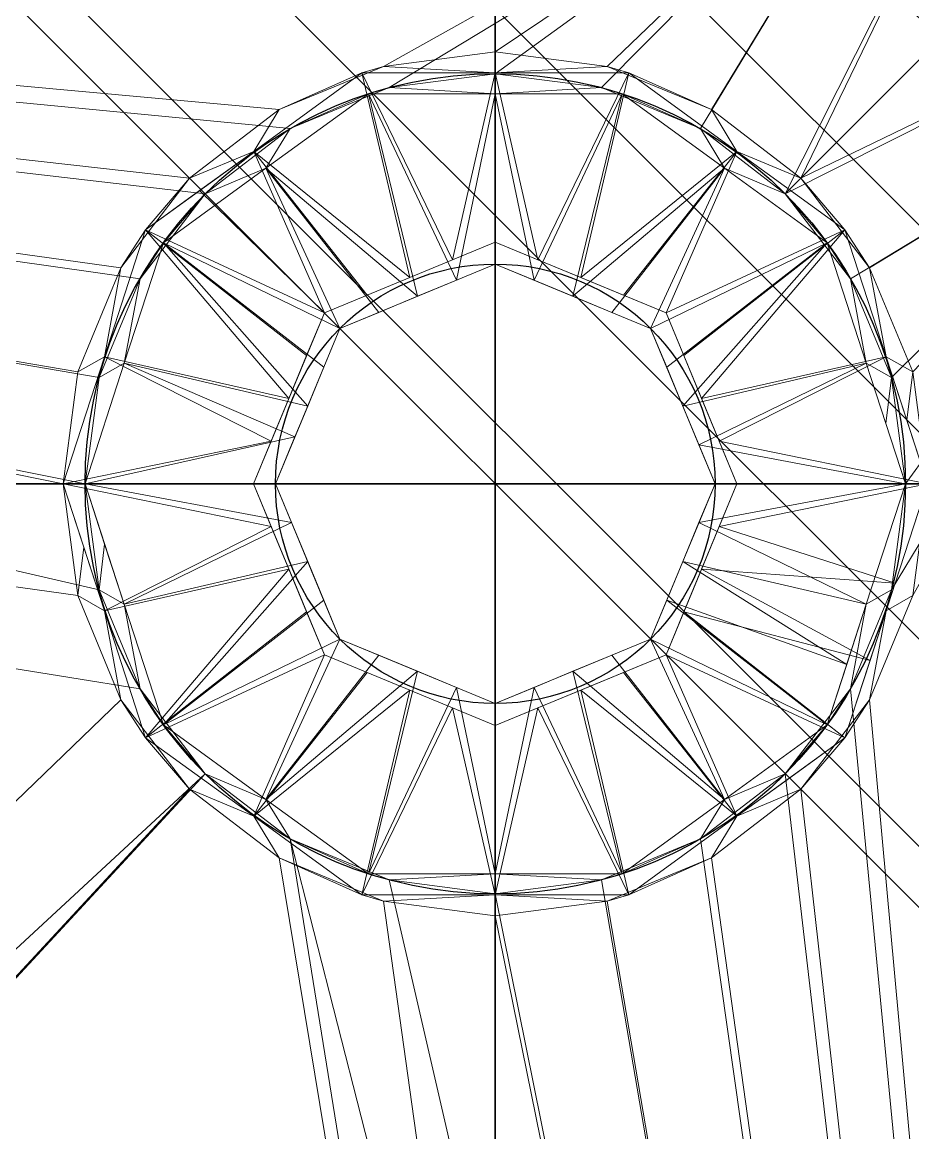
# Model space of a CAD drawing. Header units: millimetres. Extents: x -1 to 1801, y -701 to 1.
# Drawn here: x 408.7 to 469.5, y -303.3 to -227.5 of the extents above; entities that cross this region are included whole.
import ezdxf

# ---------------------------------------------------------------- set-up
doc = ezdxf.new("R2010")
doc.units = ezdxf.units.MM
for name, color, linetype in [('IQ_200_3D', 1, 'Continuous'), ('IQ_204_2D', 7, 'Continuous'), ('IQ_204_3D', 7, 'Continuous'), ('IQ_CON_DRAIN_INT', 7, 'Continuous')]:
    doc.layers.add(name, color=color, linetype=linetype)

# ---------------------------------------------------------------- blocks, each defined once
blk = doc.blocks.new('*X1')
at = {"color": 0}
for p, q in [((313.9927, 2209.0388), (321.5054, 2216.5516)), ((314.1082, 2207.7402), (322.8041, 2216.436)), ((314.1582, 2210.6186), (319.9257, 2216.3861)), ((314.3989, 2206.6167), (323.9276, 2216.1453)), ((314.8213, 2205.6248), (324.9194, 2215.723)), ((315.3537, 2204.743), (325.8012, 2215.1905)), ((315.9853, 2203.9605), (326.5838, 2214.5589))]:
    blk.add_line(p, q, dxfattribs=at)
blk = doc.blocks.new('drain')
blk.add_line((-2.1213, -2.1213), (2.1213, 2.1213))
at = {"extrusion": (-1, 0, 0)}
blk.add_line((0, 2.1213, -2.1213), (0, -2.1213, 2.1213), dxfattribs=at)
at = {"extrusion": (0, -1, 0)}
blk.add_line((-2.1213, 0, -2.1213), (2.1213, 0, 2.1213), dxfattribs=at)
at = {"extrusion": (-1, 0, 0)}
for start, end in [(45, 225), (225, 45)]:
    blk.add_arc((0, 0), 3, start, end, dxfattribs=at)
for start, end in [(45, 225), (225, 45)]:
    blk.add_arc((0, 0), 3, start, end)
at = {"extrusion": (0, -1, 0)}
for start, end in [(45, 225), (225, 45)]:
    blk.add_arc((0, 0), 3, start, end, dxfattribs=at)
at = {"xscale": 0.4000000000000909, "yscale": 0.4000000000000909, "zscale": 0.4000000000000909}
blk.add_blockref('*X1', (-128.5971, -883.6206), dxfattribs=at)
at = {"extrusion": (-1, 0, 0), "xscale": 0.3999999999999773, "yscale": 0.3999999999999773, "zscale": 0.3999999999999773}
blk.add_blockref('*X1', (-128.5971, -883.6206), dxfattribs=at)
at = {"extrusion": (0, -1, 0), "xscale": 0.4000000000000909, "yscale": 0.4000000000000909, "zscale": 0.4000000000000909}
blk.add_blockref('*X1', (-128.5971, -883.6206), dxfattribs=at)

msp = doc.modelspace()

# ---------------------------------------------------------------- linework, layer by layer
at = {"layer": 'IQ_204_2D'}
for radius in [28, 15]:
    msp.add_circle((441, -259), radius, dxfattribs=at)

# ---------------------------------------------------------------- block references
at = {"layer": 'IQ_CON_DRAIN_INT', "xscale": -25, "yscale": 25, "zscale": 25, "rotation": 1.742606059451645e-11}
msp.add_blockref('drain', (441, -259), dxfattribs=at)

# ---------------------------------------------------------------- meshes
at = {"layer": 'IQ_200_3D', "lineweight": 18}
mesh = msp.add_polyface(dxfattribs=at)
corners = [(0, 0, 850), (0, -700, 850), (1800, -700, 850), (1800, 0, 850), (525, -230, 850), (525, -530, 850), (523.126, -544.235, 850), (517.631, -557.5, 850), (508.891, -568.891, 850), (497.5, -577.631, 850), (484.235, -583.126, 850), (470, -585, 850), (170, -585, 850), (155.765, -583.126, 850), (142.5, -577.631, 850), (131.109, -568.891, 850), (122.369, -557.5, 850), (116.874, -544.235, 850), (115, -530, 850), (115, -230, 850), (116.874, -215.765, 850), (122.369, -202.5, 850), (131.109, -191.109, 850), (142.5, -182.369, 850), (155.765, -176.874, 850), (170, -175, 850), (470, -175, 850), (484.235, -176.874, 850), (497.5, -182.369, 850), (508.891, -191.109, 850), (517.631, -202.5, 850), (523.126, -215.765, 850), (516, -168, 850), (516.545, -163.859, 850), (518.144, -160, 850), (520.686, -156.686, 850), (524, -154.144, 850), (527.859, -152.545, 850), (532, -152, 850), (536.141, -152.545, 850), (540, -154.144, 850), (543.314, -156.686, 850), (545.856, -160, 850), (547.455, -163.859, 850), (548, -168, 850), (547.455, -172.141, 850), (545.856, -176, 850), (543.314, -179.314, 850), (540, -181.856, 850), (536.141, -183.455, 850), (532, -184, 850), (527.859, -183.455, 850), (524, -181.856, 850), (520.686, -179.314, 850), (518.144, -176, 850), (516.545, -172.141, 850)]
mesh.append_faces([[corners[k] for k in face] for face in [(13, 1, 14), (17, 1, 18), (8, 2, 9), (22, 0, 23), (19, 0, 20), (41, 3, 42), (39, 3, 40), (37, 0, 38)]], dxfattribs={"vtx0": -1, "vtx1": -1})
mesh.append_faces([[corners[k] for k in face] for face in [(0, 19, 18, 1), (1, 17, 16), (1, 13, 12), (2, 10, 9), (2, 8, 7), (2, 11, 10), (0, 22, 21), (0, 21, 20), (0, 25, 24), (32, 28, 27, 33), (33, 27, 26, 34), (2, 6, 5), (29, 54, 53), (29, 52, 51, 30), (30, 51, 50), (2, 7, 6), (26, 35, 34), (0, 37, 36), (26, 36, 35), (2, 45, 44, 3), (3, 44, 43), (3, 41, 40)]], dxfattribs={"vtx0": -1, "vtx2": -1})
mesh.append_faces([[corners[k] for k in face] for face in [(36, 26, 25, 0), (5, 46, 45, 2)]], dxfattribs={"vtx0": -1, "vtx2": -1, "vtx3": -1})
mesh.append_faces([[corners[k] for k in face] for face in [(15, 14, 1), (16, 15, 1), (24, 23, 0), (32, 55, 28), (53, 52, 29), (48, 47, 4), (43, 42, 3)]], dxfattribs={"vtx1": -1, "vtx2": -1})
mesh.append_faces([[corners[k] for k in face] for face in [(2, 1, 12, 11), (29, 28, 55, 54), (47, 46, 5, 4), (50, 49, 31, 30), (49, 48, 4, 31), (0, 3, 39, 38)]], dxfattribs={"vtx1": -1, "vtx3": -1})
mesh = msp.add_polyface(dxfattribs=at)
corners = [(0, -700, 900), (0, -23, 900), (1800, -23, 900), (1800, -700, 900), (525, -530, 900), (525, -230, 900), (523.126, -215.765, 900), (517.631, -202.5, 900), (508.891, -191.109, 900), (497.5, -182.369, 900), (484.235, -176.874, 900), (470, -175, 900), (170, -175, 900), (155.765, -176.874, 900), (142.5, -182.369, 900), (131.109, -191.109, 900), (122.369, -202.5, 900), (116.874, -215.765, 900), (115, -230, 900), (115, -530, 900), (116.874, -544.235, 900), (122.369, -557.5, 900), (131.109, -568.891, 900), (142.5, -577.631, 900), (155.765, -583.126, 900), (170, -585, 900), (470, -585, 900), (484.235, -583.126, 900), (497.5, -577.631, 900), (508.891, -568.891, 900), (517.631, -557.5, 900), (523.126, -544.235, 900), (548, -168, 900), (547.455, -163.859, 900), (545.856, -160, 900), (543.314, -156.686, 900), (540, -154.144, 900), (536.141, -152.545, 900), (532, -152, 900), (527.859, -152.545, 900), (524, -154.144, 900), (520.686, -156.686, 900), (518.144, -160, 900), (516.545, -163.859, 900), (516, -168, 900), (516.545, -172.141, 900), (518.144, -176, 900), (520.686, -179.314, 900), (524, -181.856, 900), (527.859, -183.455, 900), (532, -184, 900), (536.141, -183.455, 900), (540, -181.856, 900), (543.314, -179.314, 900), (545.856, -176, 900), (547.455, -172.141, 900)]
mesh.append_faces([[corners[k] for k in face] for face in [(15, 1, 16), (20, 0, 21), (27, 3, 28), (46, 8, 47), (35, 2, 36), (34, 2, 35), (32, 2, 33), (48, 7, 49), (53, 5, 54), (49, 7, 50), (30, 3, 31)]], dxfattribs={"vtx0": -1, "vtx1": -1})
mesh.append_faces([[corners[k] for k in face] for face in [(40, 1, 12, 11), (3, 54, 5, 4)]], dxfattribs={"vtx0": -1, "vtx1": -1, "vtx3": -1})
mesh.append_faces([[corners[k] for k in face] for face in [(1, 17, 16), (1, 15, 14), (9, 44, 43), (8, 46, 45, 9), (9, 45, 44), (9, 43, 42, 10), (41, 11, 10, 42), (0, 20, 19), (0, 23, 22), (3, 30, 29), (3, 29, 28), (0, 25, 24), (25, 0, 3, 26), (2, 38, 37), (11, 41, 40), (1, 40, 39), (2, 34, 33), (47, 8, 7, 48), (50, 7, 6, 51), (51, 6, 5, 52), (3, 4, 31), (5, 53, 52), (3, 55, 54)]], dxfattribs={"vtx0": -1, "vtx2": -1})
mesh.append_faces([[corners[k] for k in face] for face in [(13, 12, 1), (14, 13, 1), (18, 17, 1), (22, 21, 0), (24, 23, 0), (27, 26, 3), (37, 36, 2)]], dxfattribs={"vtx1": -1, "vtx2": -1})
mesh.append_faces([[corners[k] for k in face] for face in [(1, 0, 19, 18), (2, 1, 39, 38), (3, 2, 32, 55)]], dxfattribs={"vtx1": -1, "vtx3": -1})
mesh = msp.add_polyface(dxfattribs=at)
corners = [(150, -230, 700), (150.681, -224.824, 700), (152.679, -220, 700), (155.858, -215.858, 700), (160, -212.679, 700), (164.824, -210.681, 700), (170, -210, 700), (470, -210, 700), (475.176, -210.681, 700), (480, -212.679, 700), (484.142, -215.858, 700), (487.321, -220, 700), (489.319, -224.824, 700), (490, -230, 700), (490, -530, 700), (489.319, -535.176, 700), (487.321, -540, 700), (484.142, -544.142, 700), (480, -547.321, 700), (475.176, -549.319, 700), (470, -550, 700), (170, -550, 700), (164.824, -549.319, 700), (160, -547.321, 700), (155.858, -544.142, 700), (152.679, -540, 700), (150.681, -535.176, 700), (150, -530, 700), (413, -259, 700), (413.954, -266.247, 700), (416.751, -273, 700), (421.201, -278.799, 700), (427, -283.249, 700), (433.753, -286.046, 700), (441, -287, 700), (448.247, -286.046, 700), (455, -283.249, 700), (460.799, -278.799, 700), (465.249, -273, 700), (468.046, -266.247, 700), (469, -259, 700), (468.046, -251.753, 700), (465.249, -245, 700), (460.799, -239.201, 700), (455, -234.751, 700), (448.247, -231.954, 700), (441, -231, 700), (433.753, -231.954, 700), (427, -234.751, 700), (421.201, -239.201, 700), (416.751, -245, 700), (413.954, -251.753, 700)]
mesh.append_faces([[corners[k] for k in face] for face in [(15, 18, 17, 16)]], dxfattribs={"vtx0": -1})
mesh.append_faces([[corners[k] for k in face] for face in [(28, 6, 29), (36, 14, 37), (48, 6, 49), (10, 43, 12, 11), (39, 13, 40)]], dxfattribs={"vtx0": -1, "vtx1": -1})
mesh.append_faces([[corners[k] for k in face] for face in [(31, 27, 21)]], dxfattribs={"vtx0": -1, "vtx1": -1, "vtx2": -1})
mesh.append_faces([[corners[k] for k in face] for face in [(31, 21, 20, 32), (14, 19, 18, 15), (14, 36, 35), (14, 35, 34), (14, 34, 33), (6, 51, 50), (6, 50, 49), (6, 48, 47, 7), (5, 1, 0, 6), (4, 2, 1, 5), (7, 45, 44), (13, 42, 41), (13, 41, 40), (12, 43, 42, 13), (7, 46, 45)]], dxfattribs={"vtx0": -1, "vtx2": -1})
mesh.append_faces([[corners[k] for k in face] for face in [(0, 30, 29, 6), (32, 20, 19, 14)]], dxfattribs={"vtx0": -1, "vtx2": -1, "vtx3": -1})
mesh.append_faces([[corners[k] for k in face] for face in [(33, 32, 14), (38, 37, 14), (47, 46, 7), (28, 51, 6)]], dxfattribs={"vtx1": -1, "vtx2": -1})
mesh.append_faces([[corners[k] for k in face] for face in [(23, 22, 26, 25), (27, 26, 22, 21), (31, 30, 0, 27), (39, 38, 14, 13), (8, 7, 44, 43)]], dxfattribs={"vtx1": -1, "vtx3": -1})
mesh.append_faces([[corners[k] for k in face] for face in [(25, 24, 23), (4, 3, 2)]], dxfattribs={"vtx2": -1})
mesh.append_faces([[corners[k] for k in face] for face in [(10, 9, 8, 43)]], dxfattribs={"vtx2": -1, "vtx3": -1})
mesh = msp.add_polyface(dxfattribs=at)
corners = [(170, -210, 698.5), (164.824, -210.681, 698.5), (160, -212.679, 698.5), (155.858, -215.858, 698.5), (152.679, -220, 698.5), (150.681, -224.824, 698.5), (150, -230, 698.5), (150, -530, 698.5), (150.501, -534.45, 698.5), (151.981, -538.678, 698.5), (154.363, -542.47, 698.5), (157.53, -545.637, 698.5), (161.322, -548.019, 698.5), (165.55, -549.499, 698.5), (170, -550, 698.5), (470, -550, 698.5), (475.176, -549.319, 698.5), (480, -547.321, 698.5), (484.142, -544.142, 698.5), (487.321, -540, 698.5), (489.319, -535.176, 698.5), (490, -530, 698.5), (490, -230, 698.5), (489.319, -224.824, 698.5), (487.321, -220, 698.5), (484.142, -215.858, 698.5), (480, -212.679, 698.5), (475.176, -210.681, 698.5), (470, -210, 698.5), (470.5, -259, 698.5), (469.495, -266.635, 698.5), (466.548, -273.75, 698.5), (461.86, -279.86, 698.5), (455.75, -284.548, 698.5), (448.635, -287.495, 698.5), (441, -288.5, 698.5), (433.365, -287.495, 698.5), (426.25, -284.548, 698.5), (420.14, -279.86, 698.5), (415.452, -273.75, 698.5), (412.505, -266.635, 698.5), (411.5, -259, 698.5), (412.505, -251.365, 698.5), (415.452, -244.25, 698.5), (420.14, -238.14, 698.5), (426.25, -233.452, 698.5), (433.365, -230.505, 698.5), (441, -229.5, 698.5), (448.635, -230.505, 698.5), (455.75, -233.452, 698.5), (461.86, -238.14, 698.5), (466.548, -244.25, 698.5), (469.495, -251.365, 698.5)]
mesh.append_faces([[corners[k] for k in face] for face in [(17, 19, 18)]], dxfattribs={"vtx0": -1})
mesh.append_faces([[corners[k] for k in face] for face in [(44, 0, 45), (41, 0, 42), (23, 50, 25, 24), (48, 28, 49), (7, 14, 8), (33, 21, 34)]], dxfattribs={"vtx0": -1, "vtx1": -1})
mesh.append_faces([[corners[k] for k in face] for face in [(14, 7, 39, 38)]], dxfattribs={"vtx0": -1, "vtx1": -1, "vtx3": -1})
mesh.append_faces([[corners[k] for k in face] for face in [(0, 43, 42), (0, 44, 43), (49, 28, 27, 50), (22, 29, 52), (21, 35, 34), (30, 22, 21, 31), (21, 33, 32), (21, 32, 31), (20, 16, 15, 21), (19, 17, 16, 20), (15, 37, 36)]], dxfattribs={"vtx0": -1, "vtx2": -1})
mesh.append_faces([[corners[k] for k in face] for face in [(15, 36, 35, 21)]], dxfattribs={"vtx0": -1, "vtx2": -1, "vtx3": -1})
mesh.append_faces([[corners[k] for k in face] for face in [(47, 46, 28), (52, 51, 22), (30, 29, 22), (48, 47, 28)]], dxfattribs={"vtx1": -1, "vtx2": -1})
mesh.append_faces([[corners[k] for k in face] for face in [(41, 40, 6, 0)]], dxfattribs={"vtx1": -1, "vtx2": -1, "vtx3": -1})
mesh.append_faces([[corners[k] for k in face] for face in [(2, 1, 5, 4), (6, 5, 1, 0), (0, 28, 46, 45), (51, 50, 23, 22), (40, 39, 7, 6), (15, 14, 38, 37), (14, 13, 9, 8), (13, 12, 10, 9)]], dxfattribs={"vtx1": -1, "vtx3": -1})
mesh.append_faces([[corners[k] for k in face] for face in [(4, 3, 2), (12, 11, 10)]], dxfattribs={"vtx2": -1})
mesh.append_faces([[corners[k] for k in face] for face in [(27, 26, 25, 50)]], dxfattribs={"vtx2": -1, "vtx3": -1})
at = {"layer": 'IQ_204_3D', "lineweight": 18}
mesh = msp.add_polyface(dxfattribs=at)
corners = [(411.5, -259, 698.5), (411.5, -259, 689.84), (417.134, -241.66, 689.84), (431.884, -230.944, 689.84), (450.116, -230.944, 689.84), (464.866, -241.66, 689.84), (470.5, -259, 689.84), (470.5, -259, 698.5), (469.495, -251.365, 698.5), (466.548, -244.25, 698.5), (461.86, -238.14, 698.5), (455.75, -233.452, 698.5), (448.635, -230.505, 698.5), (441, -229.5, 698.5), (433.365, -230.505, 698.5), (426.25, -233.452, 698.5), (420.14, -238.14, 698.5), (415.452, -244.25, 698.5), (412.505, -251.365, 698.5), (457.491, -236.302, 689.84), (424.509, -236.302, 689.84), (467.683, -250.33, 689.84), (414.317, -250.33, 689.84), (469.091, -254.665, 689.84), (470.5, -259, 694.824), (441, -230.944, 689.84)]
mesh.append_faces([[corners[k] for k in face] for face in [(13, 25, 14), (8, 21, 9), (5, 9, 21), (15, 20, 16), (20, 15, 3), (19, 10, 5), (22, 17, 2), (14, 3, 15), (2, 16, 20), (3, 14, 25)]], dxfattribs={"vtx0": -1, "vtx1": -1})
mesh.append_faces([[corners[k] for k in face] for face in [(23, 8, 24)]], dxfattribs={"vtx0": -1, "vtx1": -1, "vtx2": -1})
mesh.append_faces([[corners[k] for k in face] for face in [(5, 10, 9), (4, 12, 11), (2, 17, 16), (22, 18, 17)]], dxfattribs={"vtx0": -1, "vtx2": -1})
mesh.append_faces([[corners[k] for k in face] for face in [(19, 4, 11), (11, 10, 19), (13, 12, 25), (22, 1, 18), (23, 21, 8), (4, 25, 12)]], dxfattribs={"vtx1": -1, "vtx2": -1})
mesh.append_faces([[corners[k] for k in face] for face in [(24, 6, 23), (1, 0, 18), (8, 7, 24)]], dxfattribs={"vtx2": -1})
mesh = msp.add_polyface(dxfattribs=at)
corners = [(470.5, -259, 689.84), (464.866, -241.66, 689.84), (450.116, -230.944, 689.84), (431.884, -230.944, 689.84), (417.134, -241.66, 689.84), (411.5, -259, 689.84), (424.5, -259, 682.617), (429.333, -247.333, 682.617), (441, -242.5, 682.617), (452.667, -247.333, 682.617), (457.5, -259, 682.617), (435.166, -244.916, 682.617), (446.834, -244.916, 682.617), (455.084, -253.166, 682.617), (467.683, -250.33, 689.84), (426.916, -253.166, 682.617), (414.317, -250.33, 689.84), (457.491, -236.302, 689.84), (424.509, -236.302, 689.84), (443.917, -243.708, 682.617), (441, -230.944, 689.84), (438.083, -243.708, 682.617), (453.875, -250.25, 682.617), (456.292, -256.083, 682.617), (428.125, -250.25, 682.617), (425.708, -256.083, 682.617), (449.75, -246.125, 682.617), (420.822, -238.981, 689.84), (432.25, -246.125, 682.617)]
mesh.append_faces([[corners[k] for k in face] for face in [(24, 4, 7), (2, 19, 20), (20, 21, 3), (21, 20, 8), (16, 25, 5), (8, 20, 19)]], dxfattribs={"vtx0": -1, "vtx1": -1})
mesh.append_faces([[corners[k] for k in face] for face in [(13, 1, 14), (2, 12, 19), (1, 13, 22), (18, 11, 28), (16, 15, 25), (17, 9, 26)]], dxfattribs={"vtx0": -1, "vtx2": -1})
mesh.append_faces([[corners[k] for k in face] for face in [(6, 5, 25)]], dxfattribs={"vtx1": -1})
mesh.append_faces([[corners[k] for k in face] for face in [(21, 11, 3), (14, 0, 23), (26, 12, 17), (27, 18, 7), (18, 3, 11), (17, 1, 9), (2, 17, 12), (24, 15, 4), (4, 27, 7), (22, 9, 1), (23, 13, 14), (16, 4, 15), (28, 7, 18)]], dxfattribs={"vtx1": -1, "vtx2": -1})
mesh.append_faces([[corners[k] for k in face] for face in [(0, 10, 23)]], dxfattribs={"vtx2": -1})
mesh = msp.add_polyface(dxfattribs=at)
corners = [(413, -259, 690.722), (413, -259, 698.5), (413.954, -251.753, 698.5), (416.751, -245, 698.5), (421.201, -239.201, 698.5), (427, -234.751, 698.5), (433.753, -231.954, 698.5), (441, -231, 698.5), (448.247, -231.954, 698.5), (455, -234.751, 698.5), (460.799, -239.201, 698.5), (465.249, -245, 698.5), (468.046, -251.753, 698.5), (469, -259, 698.5), (469, -259, 690.722), (463.652, -242.542, 690.722), (449.652, -232.37, 690.722), (432.348, -232.37, 690.722), (418.348, -242.542, 690.722), (456.652, -237.456, 690.722), (425.348, -237.456, 690.722), (466.326, -250.771, 690.722), (415.674, -250.771, 690.722), (467.663, -254.885, 690.722), (469, -259, 695.317), (441, -232.37, 690.722)]
mesh.append_faces([[corners[k] for k in face] for face in [(6, 25, 7), (11, 21, 12), (21, 11, 15), (4, 20, 5), (17, 5, 20), (15, 10, 19), (18, 3, 22), (5, 17, 6), (20, 4, 18), (25, 6, 17)]], dxfattribs={"vtx0": -1, "vtx1": -1})
mesh.append_faces([[corners[k] for k in face] for face in [(24, 12, 23)]], dxfattribs={"vtx0": -1, "vtx1": -1, "vtx2": -1})
mesh.append_faces([[corners[k] for k in face] for face in [(9, 16, 19), (19, 10, 9), (25, 8, 7), (2, 0, 22), (12, 21, 23), (8, 25, 16)]], dxfattribs={"vtx0": -1, "vtx2": -1})
mesh.append_faces([[corners[k] for k in face] for face in [(11, 10, 15), (9, 8, 16), (4, 3, 18), (3, 2, 22)]], dxfattribs={"vtx1": -1, "vtx2": -1})
mesh.append_faces([[corners[k] for k in face] for face in [(23, 14, 24), (2, 1, 0), (24, 13, 12)]], dxfattribs={"vtx2": -1})
mesh = msp.add_polyface(dxfattribs=at)
corners = [(413, -259, 698.5), (413, -259, 700), (413.954, -251.753, 700), (416.751, -245, 700), (421.201, -239.201, 700), (427, -234.751, 700), (433.753, -231.954, 700), (441, -231, 700), (448.247, -231.954, 700), (455, -234.751, 700), (460.799, -239.201, 700), (465.249, -245, 700), (468.046, -251.753, 700), (469, -259, 700), (469, -259, 698.5), (468.046, -251.753, 698.5), (465.249, -245, 698.5), (460.799, -239.201, 698.5), (455, -234.751, 698.5), (448.247, -231.954, 698.5), (441, -231, 698.5), (433.753, -231.954, 698.5), (427, -234.751, 698.5), (421.201, -239.201, 698.5), (416.751, -245, 698.5), (413.954, -251.753, 698.5)]
mesh.append_faces([[corners[k] for k in face] for face in [(2, 25, 24, 3), (4, 23, 22, 5), (3, 24, 23, 4), (5, 22, 21, 6), (20, 7, 6, 21), (7, 20, 19, 8), (8, 19, 18, 9), (10, 17, 16, 11), (9, 18, 17, 10), (11, 16, 15, 12)]], dxfattribs={"vtx0": -1, "vtx2": -1})
mesh.append_faces([[corners[k] for k in face] for face in [(1, 0, 25, 2), (14, 13, 12, 15)]], dxfattribs={"vtx2": -1})
mesh = msp.add_polyface(dxfattribs=at)
corners = [(413, -259, 690.722), (418.348, -242.542, 690.722), (432.348, -232.37, 690.722), (449.652, -232.37, 690.722), (463.652, -242.542, 690.722), (469, -259, 690.722), (456, -259, 683.5), (451.607, -248.393, 683.5), (441, -244, 683.5), (430.393, -248.393, 683.5), (426, -259, 683.5), (446.303, -246.197, 683.5), (435.697, -246.197, 683.5), (453.803, -253.697, 683.5), (428.197, -253.697, 683.5), (456.652, -237.456, 690.722), (425.348, -237.456, 690.722), (438.348, -245.098, 683.5), (441, -232.37, 690.722), (443.652, -245.098, 683.5), (452.705, -251.045, 683.5), (466.326, -250.771, 690.722), (427.329, -255.792, 683.5), (415.674, -250.771, 690.722), (429.295, -251.045, 683.5), (448.955, -247.295, 683.5), (433.045, -247.295, 683.5), (454.902, -256.348, 683.5)]
mesh.append_faces([[corners[k] for k in face] for face in [(2, 17, 18), (18, 19, 3), (8, 18, 17), (21, 27, 5)]], dxfattribs={"vtx0": -1, "vtx1": -1})
mesh.append_faces([[corners[k] for k in face] for face in [(1, 14, 24), (4, 7, 20), (2, 12, 17), (14, 1, 23), (7, 4, 15), (16, 9, 26), (21, 13, 27)]], dxfattribs={"vtx0": -1, "vtx2": -1})
mesh.append_faces([[corners[k] for k in face] for face in [(6, 5, 27)]], dxfattribs={"vtx1": -1})
mesh.append_faces([[corners[k] for k in face] for face in [(21, 4, 13), (11, 25, 15), (8, 19, 18), (16, 1, 9), (26, 12, 16), (23, 0, 22), (15, 3, 11), (20, 13, 4), (19, 11, 3), (22, 14, 23), (24, 9, 1), (25, 7, 15), (2, 16, 12)]], dxfattribs={"vtx1": -1, "vtx2": -1})
mesh.append_faces([[corners[k] for k in face] for face in [(0, 10, 22)]], dxfattribs={"vtx2": -1})
mesh = msp.add_polyface(dxfattribs=at)
corners = [(457.5, -259, 682.617), (452.667, -247.333, 682.617), (441, -242.5, 682.617), (429.333, -247.333, 682.617), (424.5, -259, 682.617), (424.5, -259, 668.5), (429.333, -247.333, 668.5), (441, -242.5, 668.5), (452.667, -247.333, 668.5), (457.5, -259, 668.5), (454.803, -252.488, 668.5), (455.084, -253.166, 682.617), (453.875, -250.25, 682.617), (446.834, -244.916, 668.5), (446.834, -244.916, 682.617), (443.917, -243.708, 682.617), (426.916, -253.166, 668.5), (426.916, -253.166, 682.617), (425.849, -255.744, 682.617), (435.166, -244.916, 682.617), (435.166, -244.916, 668.5), (438.083, -243.708, 668.5), (456.151, -255.744, 668.5), (449.75, -246.125, 682.617), (449.75, -246.125, 668.5), (443.917, -243.708, 668.5), (428.125, -250.25, 668.5), (428.125, -250.25, 682.617), (425.708, -256.083, 668.5), (432.25, -246.125, 682.617), (432.25, -246.125, 668.5), (438.083, -243.708, 682.617), (456.292, -256.083, 682.617)]
mesh.append_faces([[corners[k] for k in face] for face in [(18, 28, 4), (17, 16, 18), (22, 32, 9)]], dxfattribs={"vtx0": -1, "vtx1": -1})
mesh.append_faces([[corners[k] for k in face] for face in [(11, 22, 10), (12, 10, 8), (18, 16, 28), (22, 11, 32)]], dxfattribs={"vtx0": -1, "vtx2": -1})
mesh.append_faces([[corners[k] for k in face] for face in [(5, 4, 28), (0, 9, 32)]], dxfattribs={"vtx1": -1})
mesh.append_faces([[corners[k] for k in face] for face in [(1, 12, 8), (12, 11, 10)]], dxfattribs={"vtx1": -1, "vtx2": -1})
mesh.append_faces([[corners[k] for k in face] for face in [(25, 7, 2, 15), (15, 14, 13, 25), (23, 1, 8, 24), (14, 23, 24, 13), (7, 21, 31, 2), (20, 30, 29, 19), (6, 26, 27, 3), (3, 29, 30, 6), (26, 16, 17, 27), (21, 20, 19, 31)]], dxfattribs={"vtx1": -1, "vtx3": -1})
mesh = msp.add_polyface(dxfattribs=at)
corners = [(457.5, -259, 668.5), (452.667, -247.333, 668.5), (441, -242.5, 668.5), (429.333, -247.333, 668.5), (424.5, -259, 668.5), (441, -259, 668.5)]
mesh.append_faces([[corners[k] for k in face] for face in [(2, 5, 4, 3)]], dxfattribs={"vtx0": -1})
mesh.append_faces([[corners[k] for k in face] for face in [(2, 1, 0, 5)]], dxfattribs={"vtx3": -1})
mesh = msp.add_polyface(dxfattribs=at)
corners = [(426, -259, 683.5), (430.393, -248.393, 683.5), (441, -244, 683.5), (451.607, -248.393, 683.5), (456, -259, 683.5), (456, -259, 670), (451.607, -248.393, 670), (441, -244, 670), (430.393, -248.393, 670), (426, -259, 670), (453.555, -253.097, 670), (453.803, -253.697, 683.5), (452.705, -251.045, 683.5), (446.303, -246.197, 670), (446.303, -246.197, 683.5), (443.652, -245.098, 683.5), (428.197, -253.697, 670), (428.197, -253.697, 683.5), (427.223, -256.049, 683.5), (435.697, -246.197, 683.5), (435.697, -246.197, 670), (438.348, -245.098, 670), (454.778, -256.049, 670), (448.955, -247.295, 683.5), (448.955, -247.295, 670), (443.652, -245.098, 670), (429.295, -251.045, 670), (429.295, -251.045, 683.5), (427.098, -256.348, 670), (433.045, -247.295, 683.5), (433.045, -247.295, 670), (438.348, -245.098, 683.5), (454.902, -256.348, 683.5)]
mesh.append_faces([[corners[k] for k in face] for face in [(28, 0, 9), (32, 5, 4)]], dxfattribs={"vtx0": -1})
mesh.append_faces([[corners[k] for k in face] for face in [(0, 28, 18), (18, 16, 17), (5, 32, 22)]], dxfattribs={"vtx0": -1, "vtx1": -1})
mesh.append_faces([[corners[k] for k in face] for face in [(6, 12, 3), (25, 15, 2, 7), (15, 25, 13, 14), (14, 13, 24, 23), (7, 2, 31, 21), (20, 19, 29, 30), (23, 24, 6, 3), (8, 1, 27, 26), (1, 8, 30, 29), (10, 11, 12), (26, 27, 17, 16), (21, 31, 19, 20)]], dxfattribs={"vtx0": -1, "vtx2": -1})
mesh.append_faces([[corners[k] for k in face] for face in [(10, 22, 11), (6, 10, 12), (28, 16, 18), (32, 11, 22)]], dxfattribs={"vtx1": -1, "vtx2": -1})
mesh = msp.add_polyface(dxfattribs=at)
corners = [(426, -259, 670), (430.393, -248.393, 670), (441, -244, 670), (451.607, -248.393, 670), (456, -259, 670), (441, -259, 670)]
mesh.append_faces([[corners[k] for k in face] for face in [(2, 5, 4, 3)]], dxfattribs={"vtx0": -1})
mesh.append_faces([[corners[k] for k in face] for face in [(2, 1, 0, 5)]], dxfattribs={"vtx3": -1})
mesh = msp.add_polyface(dxfattribs=at)
corners = [(470.5, -259, 689.84), (464.866, -276.34, 689.84), (450.116, -287.056, 689.84), (431.884, -287.056, 689.84), (417.134, -276.34, 689.84), (411.5, -259, 689.84), (411.5, -259, 698.5), (412.505, -266.635, 698.5), (415.452, -273.75, 698.5), (420.14, -279.86, 698.5), (426.25, -284.548, 698.5), (433.365, -287.495, 698.5), (441, -288.5, 698.5), (448.635, -287.495, 698.5), (455.75, -284.548, 698.5), (461.86, -279.86, 698.5), (466.548, -273.75, 698.5), (469.495, -266.635, 698.5), (470.5, -259, 698.5), (424.509, -281.698, 689.84), (457.491, -281.698, 689.84), (414.317, -267.67, 689.84), (467.683, -267.67, 689.84), (412.909, -263.335, 689.84), (411.5, -259, 694.824), (441, -287.056, 689.84)]
mesh.append_faces([[corners[k] for k in face] for face in [(10, 3, 11), (7, 21, 8), (12, 25, 13), (4, 8, 21), (19, 9, 4), (22, 16, 1), (14, 20, 15), (20, 14, 2), (2, 13, 25)]], dxfattribs={"vtx0": -1, "vtx1": -1})
mesh.append_faces([[corners[k] for k in face] for face in [(23, 7, 24)]], dxfattribs={"vtx0": -1, "vtx1": -1, "vtx2": -1})
mesh.append_faces([[corners[k] for k in face] for face in [(1, 16, 15), (15, 20, 1), (22, 17, 16)]], dxfattribs={"vtx0": -1, "vtx2": -1})
mesh.append_faces([[corners[k] for k in face] for face in [(9, 8, 4), (19, 3, 10), (23, 21, 7), (10, 9, 19), (12, 11, 25), (22, 0, 17), (3, 25, 11), (14, 13, 2)]], dxfattribs={"vtx1": -1, "vtx2": -1})
mesh.append_faces([[corners[k] for k in face] for face in [(7, 6, 24), (24, 5, 23), (0, 18, 17)]], dxfattribs={"vtx2": -1})
mesh = msp.add_polyface(dxfattribs=at)
corners = [(411.5, -259, 689.84), (417.134, -276.34, 689.84), (431.884, -287.056, 689.84), (450.116, -287.056, 689.84), (464.866, -276.34, 689.84), (470.5, -259, 689.84), (457.5, -259, 682.617), (452.667, -270.667, 682.617), (441, -275.5, 682.617), (429.333, -270.667, 682.617), (424.5, -259, 682.617), (446.834, -273.084, 682.617), (435.166, -273.084, 682.617), (426.916, -264.834, 682.617), (414.317, -267.67, 689.84), (468.297, -265.779, 689.84), (455.084, -264.834, 682.617), (453.875, -267.75, 682.617), (424.509, -281.698, 689.84), (457.491, -281.698, 689.84), (438.083, -274.292, 682.617), (441, -287.056, 689.84), (443.917, -274.292, 682.617), (428.125, -267.75, 682.617), (425.708, -261.917, 682.617), (466.582, -271.06, 689.84), (456.292, -261.917, 682.617), (432.25, -271.875, 682.617), (461.178, -279.019, 689.84), (449.75, -271.875, 682.617)]
mesh.append_faces([[corners[k] for k in face] for face in [(17, 4, 7), (2, 20, 21), (19, 7, 4, 28), (22, 21, 8), (16, 25, 17), (8, 21, 20), (21, 22, 3), (4, 17, 25), (15, 26, 5)]], dxfattribs={"vtx0": -1, "vtx1": -1})
mesh.append_faces([[corners[k] for k in face] for face in [(13, 1, 14), (2, 12, 20), (19, 11, 29), (1, 13, 23), (15, 16, 26), (18, 9, 27)]], dxfattribs={"vtx0": -1, "vtx2": -1})
mesh.append_faces([[corners[k] for k in face] for face in [(6, 5, 26)]], dxfattribs={"vtx1": -1})
mesh.append_faces([[corners[k] for k in face] for face in [(14, 0, 24), (27, 12, 18), (19, 3, 11), (18, 1, 9), (15, 25, 16), (2, 18, 12), (22, 11, 3), (23, 9, 1), (24, 13, 14), (29, 7, 19)]], dxfattribs={"vtx1": -1, "vtx2": -1})
mesh.append_faces([[corners[k] for k in face] for face in [(0, 10, 24)]], dxfattribs={"vtx2": -1})
mesh = msp.add_polyface(dxfattribs=at)
corners = [(413, -259, 698.5), (413, -259, 690.722), (418.348, -275.458, 690.722), (432.348, -285.63, 690.722), (449.652, -285.63, 690.722), (463.652, -275.458, 690.722), (469, -259, 690.722), (469, -259, 698.5), (468.046, -266.247, 698.5), (465.249, -273, 698.5), (460.799, -278.799, 698.5), (455, -283.249, 698.5), (448.247, -286.046, 698.5), (441, -287, 698.5), (433.753, -286.046, 698.5), (427, -283.249, 698.5), (421.201, -278.799, 698.5), (416.751, -273, 698.5), (413.954, -266.247, 698.5), (425.348, -280.544, 690.722), (456.652, -280.544, 690.722), (415.674, -267.229, 690.722), (466.326, -267.229, 690.722), (414.337, -263.114, 690.722), (413, -259, 695.317), (441, -285.63, 690.722)]
mesh.append_faces([[corners[k] for k in face] for face in [(14, 3, 15), (17, 21, 18), (21, 17, 2), (5, 9, 22), (4, 11, 20), (10, 20, 11), (2, 16, 19), (25, 12, 4), (12, 25, 13)]], dxfattribs={"vtx0": -1, "vtx1": -1})
mesh.append_faces([[corners[k] for k in face] for face in [(24, 18, 23)]], dxfattribs={"vtx0": -1, "vtx1": -1, "vtx2": -1})
mesh.append_faces([[corners[k] for k in face] for face in [(2, 17, 16), (15, 3, 19), (19, 16, 15), (18, 21, 23), (25, 14, 13), (8, 6, 22), (14, 25, 3), (4, 12, 11)]], dxfattribs={"vtx0": -1, "vtx2": -1})
mesh.append_faces([[corners[k] for k in face] for face in [(10, 9, 5), (5, 20, 10), (9, 8, 22)]], dxfattribs={"vtx1": -1, "vtx2": -1})
mesh.append_faces([[corners[k] for k in face] for face in [(23, 1, 24), (8, 7, 6), (24, 0, 18)]], dxfattribs={"vtx2": -1})
mesh = msp.add_polyface(dxfattribs=at)
corners = [(469, -259, 690.722), (463.652, -275.458, 690.722), (449.652, -285.63, 690.722), (432.348, -285.63, 690.722), (418.348, -275.458, 690.722), (413, -259, 690.722), (426, -259, 683.5), (430.393, -269.607, 683.5), (441, -274, 683.5), (451.607, -269.607, 683.5), (456, -259, 683.5), (435.697, -271.803, 683.5), (446.303, -271.803, 683.5), (428.197, -264.303, 683.5), (453.803, -264.303, 683.5), (425.348, -280.544, 690.722), (456.652, -280.544, 690.722), (443.652, -272.902, 683.5), (441, -285.63, 690.722), (438.348, -272.902, 683.5), (429.295, -266.955, 683.5), (415.674, -267.229, 690.722), (466.326, -267.229, 690.722), (454.902, -261.652, 683.5), (464.989, -271.343, 690.722), (433.045, -270.705, 683.5), (448.955, -270.705, 683.5), (427.098, -261.652, 683.5), (452.705, -266.955, 683.5)]
mesh.append_faces([[corners[k] for k in face] for face in [(2, 17, 18), (18, 19, 3), (8, 18, 17), (21, 27, 5), (24, 28, 1)]], dxfattribs={"vtx0": -1, "vtx1": -1})
mesh.append_faces([[corners[k] for k in face] for face in [(4, 7, 20), (2, 12, 17), (23, 22, 0), (7, 4, 15), (22, 23, 14), (24, 14, 28), (16, 9, 26), (21, 13, 27)]], dxfattribs={"vtx0": -1, "vtx2": -1})
mesh.append_faces([[corners[k] for k in face] for face in [(6, 5, 27), (10, 23, 0)]], dxfattribs={"vtx1": -1})
mesh.append_faces([[corners[k] for k in face] for face in [(28, 9, 1), (21, 4, 13), (24, 22, 14), (11, 25, 15), (8, 19, 18), (16, 1, 9), (26, 12, 16), (15, 3, 11), (20, 13, 4), (19, 11, 3), (25, 7, 15), (2, 16, 12)]], dxfattribs={"vtx1": -1, "vtx2": -1})
mesh = msp.add_polyface(dxfattribs=at)
corners = [(413, -259, 700), (413, -259, 698.5), (413.954, -266.247, 698.5), (416.751, -273, 698.5), (421.201, -278.799, 698.5), (427, -283.249, 698.5), (433.753, -286.046, 698.5), (441, -287, 698.5), (448.247, -286.046, 698.5), (455, -283.249, 698.5), (460.799, -278.799, 698.5), (465.249, -273, 698.5), (468.046, -266.247, 698.5), (469, -259, 698.5), (469, -259, 700), (468.046, -266.247, 700), (465.249, -273, 700), (460.799, -278.799, 700), (455, -283.249, 700), (448.247, -286.046, 700), (441, -287, 700), (433.753, -286.046, 700), (427, -283.249, 700), (421.201, -278.799, 700), (416.751, -273, 700), (413.954, -266.247, 700)]
mesh.append_faces([[corners[k] for k in face] for face in [(15, 12, 11, 16), (17, 10, 9, 18), (16, 11, 10, 17), (18, 9, 8, 19), (7, 20, 19, 8), (20, 7, 6, 21), (21, 6, 5, 22), (23, 4, 3, 24), (22, 5, 4, 23), (24, 3, 2, 25)]], dxfattribs={"vtx0": -1, "vtx2": -1})
mesh.append_faces([[corners[k] for k in face] for face in [(14, 13, 12, 15), (1, 0, 25, 2)]], dxfattribs={"vtx2": -1})
mesh = msp.add_polyface(dxfattribs=at)
corners = [(424.5, -259, 682.617), (429.333, -270.667, 682.617), (441, -275.5, 682.617), (452.667, -270.667, 682.617), (457.5, -259, 682.617), (457.5, -259, 668.5), (452.667, -270.667, 668.5), (441, -275.5, 668.5), (429.333, -270.667, 668.5), (424.5, -259, 668.5), (427.197, -265.512, 668.5), (426.916, -264.834, 682.617), (428.125, -267.75, 682.617), (435.166, -273.084, 668.5), (435.166, -273.084, 682.617), (438.083, -274.292, 682.617), (454.803, -265.512, 682.617), (455.084, -264.834, 668.5), (453.875, -267.75, 668.5), (446.834, -273.084, 682.617), (446.834, -273.084, 668.5), (443.917, -274.292, 668.5), (425.849, -262.256, 668.5), (432.25, -271.875, 682.617), (432.25, -271.875, 668.5), (438.083, -274.292, 668.5), (456.151, -262.256, 682.617), (449.75, -271.875, 682.617), (449.75, -271.875, 668.5), (443.917, -274.292, 682.617), (425.708, -261.917, 682.617), (456.292, -261.917, 668.5)]
mesh.append_faces([[corners[k] for k in face] for face in [(3, 18, 16), (22, 30, 9), (26, 31, 4)]], dxfattribs={"vtx0": -1, "vtx1": -1})
mesh.append_faces([[corners[k] for k in face] for face in [(12, 10, 8), (11, 22, 10), (22, 11, 30), (26, 17, 31)]], dxfattribs={"vtx0": -1, "vtx2": -1})
mesh.append_faces([[corners[k] for k in face] for face in [(5, 4, 31), (0, 9, 30)]], dxfattribs={"vtx1": -1})
mesh.append_faces([[corners[k] for k in face] for face in [(1, 12, 8), (18, 17, 16), (12, 11, 10), (6, 18, 3), (26, 16, 17)]], dxfattribs={"vtx1": -1, "vtx2": -1})
mesh.append_faces([[corners[k] for k in face] for face in [(25, 7, 2, 15), (14, 23, 24, 13), (7, 21, 29, 2), (15, 14, 13, 25), (3, 27, 28, 6), (23, 1, 8, 24), (27, 19, 20, 28), (21, 20, 19, 29)]], dxfattribs={"vtx1": -1, "vtx3": -1})
mesh = msp.add_polyface(dxfattribs=at)
corners = [(424.5, -259, 668.5), (429.333, -270.667, 668.5), (441, -275.5, 668.5), (452.667, -270.667, 668.5), (457.5, -259, 668.5), (441, -259, 668.5)]
mesh.append_faces([[corners[k] for k in face] for face in [(2, 5, 4, 3)]], dxfattribs={"vtx0": -1})
mesh.append_faces([[corners[k] for k in face] for face in [(0, 5, 2, 1)]], dxfattribs={"vtx1": -1})
mesh = msp.add_polyface(dxfattribs=at)
corners = [(456, -259, 683.5), (451.607, -269.607, 683.5), (441, -274, 683.5), (430.393, -269.607, 683.5), (426, -259, 683.5), (426, -259, 670), (430.393, -269.607, 670), (441, -274, 670), (451.607, -269.607, 670), (456, -259, 670), (428.445, -264.903, 670), (428.197, -264.303, 683.5), (429.295, -266.955, 683.5), (435.697, -271.803, 670), (435.697, -271.803, 683.5), (438.348, -272.902, 683.5), (453.803, -264.303, 683.5), (453.803, -264.303, 670), (452.705, -266.955, 670), (446.303, -271.803, 683.5), (446.303, -271.803, 670), (443.652, -272.902, 670), (427.223, -261.951, 670), (433.045, -270.705, 683.5), (433.045, -270.705, 670), (438.348, -272.902, 670), (454.778, -261.951, 670), (454.902, -261.652, 683.5), (452.705, -266.955, 683.5), (448.955, -270.705, 683.5), (448.955, -270.705, 670), (443.652, -272.902, 683.5), (427.098, -261.652, 683.5)]
mesh.append_faces([[corners[k] for k in face] for face in [(32, 5, 4)]], dxfattribs={"vtx0": -1})
mesh.append_faces([[corners[k] for k in face] for face in [(5, 32, 22)]], dxfattribs={"vtx0": -1, "vtx1": -1})
mesh.append_faces([[corners[k] for k in face] for face in [(6, 12, 3), (18, 28, 16, 17), (10, 11, 12), (25, 15, 2, 7), (14, 13, 24, 23), (7, 2, 31, 21), (8, 1, 28, 18), (15, 25, 13, 14), (1, 8, 30, 29), (23, 24, 6, 3), (29, 30, 20, 19), (21, 31, 19, 20), (26, 16, 27)]], dxfattribs={"vtx0": -1, "vtx2": -1})
mesh.append_faces([[corners[k] for k in face] for face in [(0, 9, 27)]], dxfattribs={"vtx1": -1})
mesh.append_faces([[corners[k] for k in face] for face in [(6, 10, 12), (26, 17, 16), (10, 22, 11), (9, 26, 27), (32, 11, 22)]], dxfattribs={"vtx1": -1, "vtx2": -1})
mesh = msp.add_polyface(dxfattribs=at)
corners = [(456, -259, 670), (451.607, -269.607, 670), (441, -274, 670), (430.393, -269.607, 670), (426, -259, 670), (441, -259, 670)]
mesh.append_faces([[corners[k] for k in face] for face in [(4, 3, 2, 5)]], dxfattribs={"vtx2": -1})
mesh.append_faces([[corners[k] for k in face] for face in [(2, 1, 0, 5)]], dxfattribs={"vtx3": -1})

doc.saveas('drawing.dxf')
